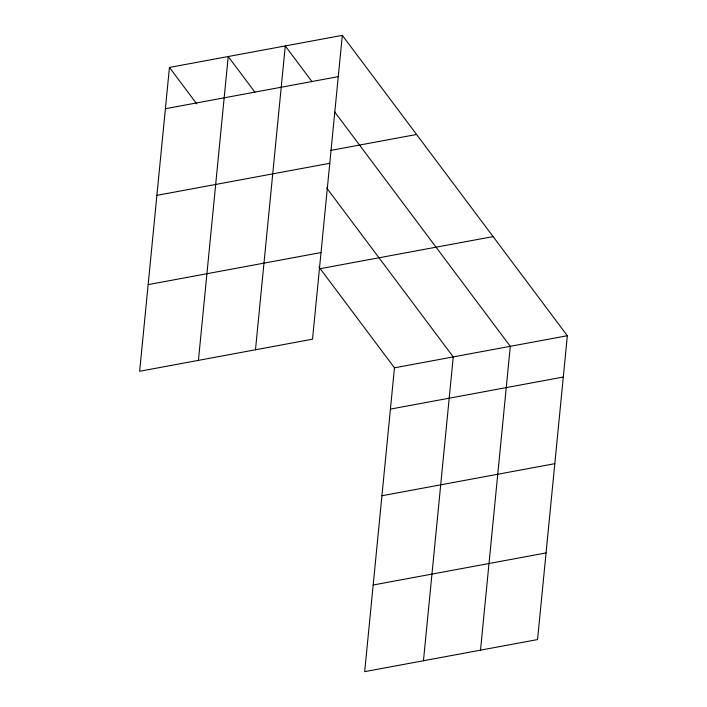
<?xml version="1.0" encoding="UTF-8"?>
<svg xmlns="http://www.w3.org/2000/svg" width="707" height="707" viewBox="0 0 707 707"><rect width="100%" height="100%" fill="white"/><g stroke="black" fill="none" stroke-linecap="round" stroke-linejoin="round"><path stroke-width="1.06" d="M169.441 67.43L139.65 371.272L312.529 339.183L342.321 35.35L169.441 67.43L196.802 103.947M198.428 360.358L228.22 56.525L254.927 92.175M255.483 349.771L285.275 45.937L311.981 81.588M318.901 266.937L394.471 367.817L364.679 671.65L537.559 639.57L567.35 335.728L342.321 35.35M423.458 660.745L453.249 356.902L326.678 187.947M480.504 650.157L510.295 346.315L334.782 112.024M165.394 108.728L338.273 76.648M330.469 150.458L416.582 134.48M156.901 195.362L329.78 163.282M148.152 284.629L321.031 252.549M320.209 268.687L493.088 236.606M394.471 367.817L567.35 335.728M390.414 409.106L563.302 377.025M381.921 495.748L554.801 463.668M373.172 585.007L546.051 552.927"/></g></svg>
